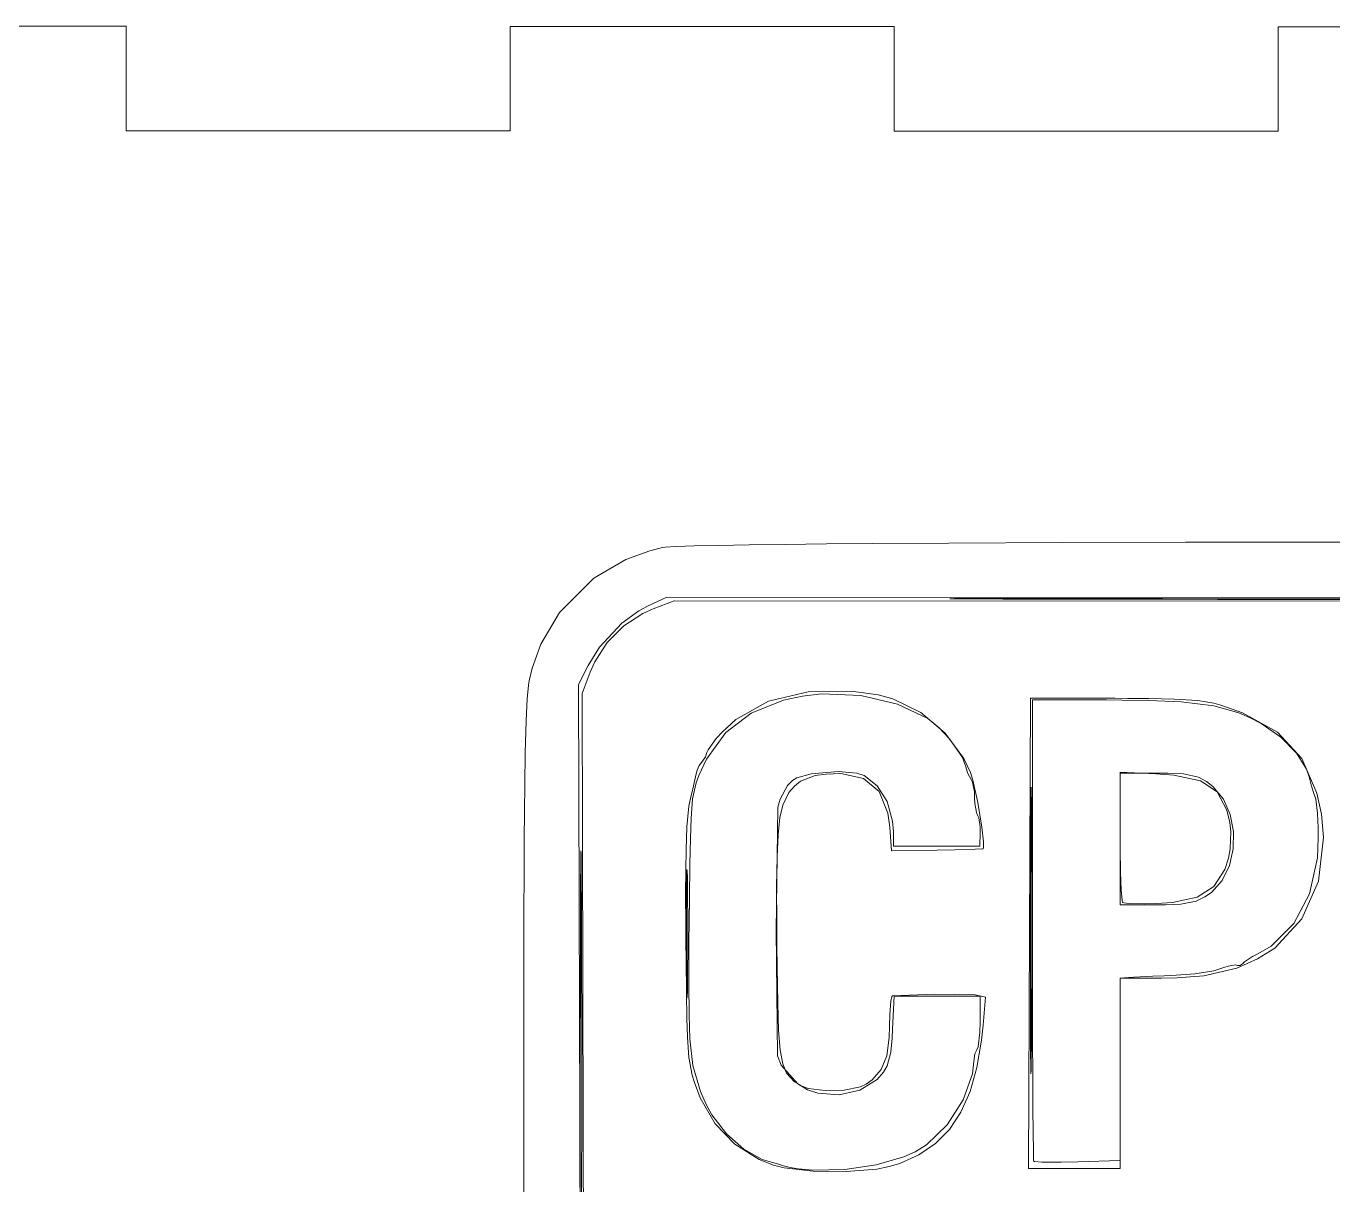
# Model space of a CAD drawing. Header units: millimetres. Extents: x 0 to 610, y 0 to 514.
# Drawn here: x 438.48 to 476, y 75.24 to 108.51 of the extents above; entities that cross this region are included whole.
import ezdxf

# ---------------------------------------------------------------- set-up
doc = ezdxf.new("R2010")
doc.units = ezdxf.units.MM
doc.header["$LTSCALE"] = 0.05
doc.layers.get('0').update_dxf_attribs({"plot": 0})
doc.layers.add('CUT', color=1, linetype='Continuous', lineweight=0)
doc.layers.add('ETCH', color=5, linetype='Continuous', lineweight=0)

# ---------------------------------------------------------------- blocks, each defined once
blk = doc.blocks.new('bottom_outer')
blk.add_lwpolyline([(-611.923, 0), (-600.897, 0), (-600.897, 3), (-589.872, 3), (-589.872, 0), (-578.846, 0), (-578.846, 3), (-567.821, 3), (-567.821, 0), (-556.795, 0)])
blk = doc.blocks.new('cpsif')
for p, q in [((83.704279, 467.678059), (96.244076, 467.788521)), ((96.244076, 467.788521), (117.128569, 467.931202)), ((117.128569, 467.931202), (148.150381, 468.078486)), ((148.150381, 468.078486), (181.827933, 468.176675)), ((181.827933, 468.176675), (217.098928, 468.22577)), ((217.098928, 468.22577), (252.901072, 468.22577)), ((28.87217, 463.429389), (35.412874, 465.801269)), ((35.412874, 465.801269), (38.878001, 466.660881)), ((38.878001, 466.660881), (39.604043, 466.757536)), ((39.604043, 466.757536), (42.583178, 466.94164)), ((42.583178, 466.94164), (47.487723, 467.113471)), ((47.487723, 467.113471), (54.184893, 467.273029)), ((54.184893, 467.273029), (62.541901, 467.420312)), ((62.541901, 467.420312), (72.425958, 467.555322)), ((72.425958, 467.555322), (83.704279, 467.678059)), ((20.133655, 458.338596), (28.87217, 463.429389)), ((10.760639, 448.965579), (20.133655, 458.338596)), ((34.773842, 450.665817), (32.375179, 449.403699)), ((33.522595, 448.705517), (36.346624, 449.955965)), ((40.047684, 453.093934), (34.773842, 450.665817)), ((36.346624, 449.955965), (42.075025, 452.099235)), ((234.367345, 453.086549), (40.047684, 453.093934)), ((42.075025, 452.099235), (235, 452.099235)), ((117.409649, 452.736644), (118.695326, 452.759961)), ((118.136639, 452.714537), (117.409649, 452.736644)), ((120.827463, 452.693773), (118.136639, 452.714537)), ((118.695326, 452.759961), (122.042505, 452.784355)), ((125.433287, 452.674486), (120.827463, 452.693773)), ((122.042505, 452.784355), (127.500021, 452.809692)), ((131.905275, 452.656809), (125.433287, 452.674486)), ((127.500021, 452.809692), (135.116707, 452.835839)), ((140.194595, 452.640875), (131.905275, 452.656809)), ((135.116707, 452.835839), (139.75, 452.849174)), ((139.75, 452.849174), (235, 452.95649)), ((150.252411, 452.626819), (140.194595, 452.640875)), ((162.02989, 452.614772), (150.252411, 452.626819)), ((175.478197, 452.604869), (162.02989, 452.614772)), ((190.548498, 452.597244), (175.478197, 452.604869)), ((207.191959, 452.592028), (190.548498, 452.597244)), ((225.359745, 452.589357), (207.191959, 452.592028)), ((5.669845, 440.227065), (10.760639, 448.965579)), ((32.375179, 449.403699), (27.731462, 446.05702)), ((28.283394, 445.256533), (33.522595, 448.705517)), ((27.731462, 446.05702), (21.643481, 439.474947)), ((23.808057, 440.763042), (28.283394, 445.256533)), ((3.297966, 433.686361), (5.669845, 440.227065)), ((21.643481, 439.474947), (18.553774, 434.429792)), ((20.359054, 435.488578), (23.808057, 440.763042)), ((2.438354, 430.221233), (3.297966, 433.686361)), ((18.553774, 434.429792), (15.975674, 429.260349)), ((16.916359, 426.800659), (19.101449, 432.640835)), ((19.101449, 432.640835), (20.359054, 435.488578)), ((1.880484, 425.321474), (2.232631, 429.022089)), ((2.232631, 429.022089), (2.438354, 430.221233)), ((15.975674, 429.260349), (16.31639, 310.929792)), ((1.600974, 419.386221), (1.880484, 425.321474)), ((17.270051, 308.199947), (16.916359, 426.800659)), ((63.116764, 421.478268), (71.940707, 425.000784)), ((78.71019, 427.296496), (67.894483, 424.735604)), ((71.940707, 425.000784), (77.12071, 426.127664)), ((77.12071, 426.127664), (82.362857, 426.716627)), ((91.126215, 427.369638), (78.71019, 427.296496)), ((82.362857, 426.716627), (93.05992, 426.294193)), ((97.851707, 426.453736), (91.126215, 427.369638)), ((93.05992, 426.294193), (103.105857, 423.955564)), ((101.832294, 425.416684), (97.851707, 426.453736)), ((109.480046, 421.629301), (101.832294, 425.416684)), ((139.5, 425.599235), (139.242652, 361.349235)), ((162.5, 425.547408), (139.5, 425.599235)), ((140, 362.265901), (140, 425.099235)), ((140, 425.099235), (160.25, 425.09168)), ((160.25, 425.09168), (164.427088, 425.078579)), ((165.916312, 425.535963), (162.5, 425.547408)), ((164.427088, 425.078579), (171.77857, 424.974534)), ((171.836365, 425.488835), (165.916312, 425.535963)), ((171.77857, 424.974534), (180.660335, 424.578933)), ((178.746532, 425.33777), (171.836365, 425.488835)), ((185.155153, 424.930954), (178.746532, 425.33777)), ((189.576496, 424.212057), (185.155153, 424.930954)), ((56.175804, 416.137026), (63.116764, 421.478268)), ((67.894483, 424.735604), (58.943542, 419.749577)), ((103.105857, 423.955564), (111.378885, 419.961883)), ((116.176766, 416.005281), (109.480046, 421.629301)), ((180.660335, 424.578933), (189.509421, 423.478549)), ((189.509421, 423.478549), (196.350637, 421.547694)), ((191.457289, 423.709213), (189.576496, 424.212057)), ((197.414105, 421.626297), (191.457289, 423.709213)), ((196.350637, 421.547694), (199.5, 420.21094)), ((206.948325, 416.290687), (197.414105, 421.626297)), ((1.386387, 410.618489), (1.600974, 419.386221)), ((58.943542, 419.749577), (55.25, 416.366705)), ((111.378885, 419.961883), (114.5, 417.426006)), ((199.5, 420.21094), (202.452417, 418.665623)), ((202.452417, 418.665623), (207.822443, 414.905347)), ((50.919704, 408.824598), (56.175804, 416.137026)), ((53.599805, 414.500761), (51.335352, 411.453093)), ((55.25, 416.366705), (53.599805, 414.500761)), ((114.5, 417.426006), (117.325303, 414.426118)), ((121.282691, 409.081908), (116.176766, 416.005281)), ((117.325303, 414.426118), (120.867676, 409.330727)), ((213.602338, 409.078508), (206.948325, 416.290687)), ((207.822443, 414.905347), (212.121838, 410.609476)), ((51, 410.646742), (50.650474, 409.486788)), ((51.335352, 411.453093), (51, 410.646742)), ((1.263413, 401.824238), (1.386387, 410.618489)), ((48.886823, 407.098846), (48.337866, 405.859357)), ((48.861564, 404.381545), (50.919704, 408.824598)), ((49.810123, 408.309357), (48.886823, 407.098846)), ((50.650474, 409.486788), (49.810123, 408.309357)), ((120.867676, 409.330727), (121.679286, 407.099235)), ((123.039179, 405.300866), (121.282691, 409.081908)), ((121.679286, 407.099235), (122.383177, 404.974366)), ((212.121838, 410.609476), (214.921539, 406.206721)), ((217.726956, 399.609522), (213.602338, 409.078508)), ((48.109575, 404.857185), (47.157949, 400.722494)), ((48.337866, 405.859357), (48.109575, 404.857185)), ((48.123978, 402.417387), (48.861564, 404.381545)), ((75.640686, 403.760371), (74.393037, 403.010463)), ((79.489452, 404.89978), (75.640686, 403.760371)), ((76.592419, 402.890168), (80.664603, 404.416209)), ((87.037008, 405.520324), (79.489452, 404.89978)), ((80.664603, 404.416209), (83.646889, 404.800932)), ((83.646889, 404.800932), (87.590324, 404.928431)), ((92, 405.062438), (87.037008, 405.520324)), ((87.590324, 404.928431), (93.85729, 403.600919)), ((94.02008, 404.402026), (92, 405.062438)), ((93.85729, 403.600919), (98.096489, 400.052826)), ((97.598336, 401.618021), (94.02008, 404.402026)), ((122.383177, 404.974366), (123.237887, 403.376279)), ((123.697759, 403.181275), (123.039179, 405.300866)), ((164, 387.899598), (164, 405.366628)), ((164, 405.366628), (173.75, 404.893052)), ((174.014024, 405.099235), (164, 405.099235)), ((164, 405.099235), (164, 387.099235)), ((173.75, 404.893052), (178.650349, 404.531702)), ((176.963104, 405.082572), (174.014024, 405.099235)), ((181.304987, 404.901715), (176.963104, 405.082572)), ((178.650349, 404.531702), (185.92627, 403.014718)), ((185.354688, 404.023829), (181.304987, 404.901715)), ((187.522737, 402.849235), (185.354688, 404.023829)), ((214.921539, 406.206721), (215.624922, 404.099235)), ((215.624922, 404.099235), (216.174505, 401.892985)), ((1.197701, 394.764879), (1.263413, 401.824238)), ((47.157949, 400.722494), (46.551823, 398.099235)), ((47.134583, 397.992126), (48.123978, 402.417387)), ((73.077219, 401.644118), (71.024699, 397.922602)), ((74.393037, 403.010463), (73.077219, 401.644118)), ((73.417695, 399.809057), (74.933647, 401.535664)), ((74.933647, 401.535664), (76.592419, 402.890168)), ((100.296502, 397.305424), (97.598336, 401.618021)), ((98.096489, 400.052826), (100.466447, 394.151471)), ((123.237887, 403.376279), (123.611019, 402.603396)), ((123.611019, 402.603396), (124.120679, 399.939333)), ((125.080174, 397.036528), (123.697759, 403.181275)), ((124.120679, 399.939333), (124.194435, 398.376279)), ((139.572537, 399.467884), (139.616973, 401.257697)), ((139.616973, 401.257697), (139.666879, 400.396509)), ((139.666879, 400.396509), (139.72111, 396.754096)), ((185.92627, 403.014718), (190.48003, 400.014219)), ((189.313448, 401.476156), (187.522737, 402.849235)), ((192.16196, 397.995922), (189.313448, 401.476156)), ((190.48003, 400.014219), (193.084677, 395.020839)), ((216.174505, 401.892985), (216.734564, 400.099235)), ((216.734564, 400.099235), (217.409381, 398.008456)), ((46.551823, 398.099235), (46.143017, 395.995)), ((46.708905, 392.619995), (47.134583, 397.992126)), ((71.024699, 397.922602), (70.407626, 395.784337)), ((71.758366, 396.328382), (73.417695, 399.809057)), ((101.797511, 391.971015), (100.296502, 397.305424)), ((124.194435, 398.376279), (124.256679, 396.830817)), ((124.256679, 396.830817), (124.688609, 394.285548)), ((126.214978, 390.328889), (125.080174, 397.036528)), ((139.534712, 395.157294), (139.572537, 399.467884)), ((139.72111, 396.754096), (139.74949, 393.849235)), ((194.036539, 393.790334), (192.16196, 397.995922)), ((217.409381, 398.008456), (217.936173, 394.20053)), ((218.950371, 393.909901), (217.726956, 399.609522)), ((1.143882, 386.661114), (1.197701, 394.764879)), ((46.143017, 395.995), (45.573365, 390.349961)), ((70.407626, 395.784337), (70.001986, 362.016904)), ((70.509069, 388.332257), (71.010737, 392.94396)), ((71.010737, 392.94396), (71.758366, 396.328382)), ((100.466447, 394.151471), (101, 390.276857)), ((124.688609, 394.285548), (125.005095, 393.599235)), ((125.005095, 393.599235), (125.313431, 392.915055)), ((125.313431, 392.915055), (125.69033, 390.384195)), ((139.504641, 388.456153), (139.534712, 395.157294)), ((139.74949, 393.849235), (139.864415, 362.099235)), ((193.084677, 395.020839), (193.897659, 391.617642)), ((194.941126, 389.16349), (194.036539, 393.790334)), ((217.936173, 394.20053), (218.078479, 390.161467)), ((219.540269, 387.543447), (218.950371, 393.909901)), ((45.573365, 390.349961), (45.339725, 384.120215)), ((46.524015, 387.29022), (46.708905, 392.619995)), ((101, 390.276857), (101.5, 383.855393)), ((102, 389.078998), (101.797511, 391.971015)), ((125.69033, 390.384195), (125.712471, 388.849235)), ((126.662037, 386.35653), (126.214978, 390.328889)), ((193.897659, 391.617642), (194.230409, 389.157613)), ((218.078479, 390.161467), (218.116469, 387.421132)), ((1.100991, 377.438215), (1.143882, 386.661114)), ((46.386039, 380.082247), (46.524015, 387.29022)), ((70.218293, 382.170898), (70.509069, 388.332257)), ((102, 385.099235), (102, 389.078998)), ((125.712471, 388.849235), (125.603624, 385.099235)), ((126.673563, 384.76855), (126.662037, 386.35653)), ((139.483467, 379.494684), (139.504641, 388.456153)), ((164.013202, 384.377638), (164, 387.899598)), ((164, 387.099235), (164, 369.099235)), ((194.230409, 389.157613), (194.056511, 384.386114)), ((194.87966, 384.419491), (194.941126, 389.16349)), ((218.116469, 387.421132), (217.879579, 382.011777)), ((218.169274, 375.632562), (219.540269, 387.543447)), ((16.589897, 381.927976), (16.611264, 383.432295)), ((16.611264, 383.432295), (16.634014, 383.838722)), ((16.634014, 383.838722), (16.658008, 383.119958)), ((16.658008, 383.119958), (16.68311, 381.2487)), ((45.339725, 384.120215), (45.26503, 378.664701)), ((70.103339, 374.13751), (70.218293, 382.170898)), ((101.5, 383.855393), (113.971324, 384.031971)), ((113.801812, 385.099235), (102, 385.099235)), ((125.603624, 385.099235), (113.801812, 385.099235)), ((113.971324, 384.031971), (118.824113, 384.115946)), ((118.824113, 384.115946), (124.363515, 384.264606)), ((124.363515, 384.264606), (126.293511, 384.361047)), ((126.293511, 384.361047), (126.574549, 384.403892)), ((126.574549, 384.403892), (126.673563, 384.76855)), ((164.11086, 378.040293), (164.013202, 384.377638)), ((194.056511, 384.386114), (193.544351, 381.923421)), ((193.856083, 379.862435), (194.87966, 384.419491)), ((16.551859, 375.734868), (16.57005, 379.353066)), ((16.57005, 379.353066), (16.589897, 381.927976)), ((16.68311, 381.2487), (16.709183, 378.197648)), ((45.26503, 378.664701), (45.248264, 371.948354)), ((45.552605, 377.870991), (45.601602, 378.674293)), ((45.601602, 378.674293), (45.656629, 378.287775)), ((46.267373, 370.585066), (46.386039, 380.082247)), ((139.472332, 368.403113), (139.483467, 379.494684)), ((192.543778, 378.816987), (189.611455, 374.130635)), ((191.874334, 375.796422), (193.856083, 379.862435)), ((193.544351, 381.923421), (192.543778, 378.816987)), ((217.879579, 382.011777), (215.709617, 372.188755)), ((1.068064, 367.02145), (1.100991, 377.438215)), ((16.535463, 371.100681), (16.551859, 375.734868)), ((16.709183, 378.197648), (16.73609, 373.939501)), ((45.477742, 372.928718), (45.510899, 375.936316)), ((45.510899, 375.936316), (45.552605, 377.870991)), ((45.656629, 378.287775), (45.716425, 376.652991)), ((45.716425, 376.652991), (45.747718, 375.349235)), ((45.747718, 375.349235), (45.874436, 361.099235)), ((164.285837, 373.140348), (164.11086, 378.040293)), ((188.938352, 372.525551), (191.874334, 375.796422)), ((213.631198, 365.347971), (218.169274, 375.632562)), ((16.73609, 373.939501), (16.749812, 371.349235)), ((45.248264, 371.948354), (45.283493, 363.7835)), ((45.446793, 366.533439), (45.477742, 372.928718)), ((70.12914, 363.909718), (70.103339, 374.13751)), ((164.516906, 370.272166), (164.285837, 373.140348)), ((189.611455, 374.130635), (185.015856, 371.211795)), ((187.113756, 371.283325), (188.938352, 372.525551)), ((215.709617, 372.188755), (211.446462, 364.016122)), ((16.514533, 362.304145), (16.535463, 371.100681)), ((16.749812, 371.349235), (16.860244, 318.099235)), ((46.206656, 364.84958), (46.267373, 370.585066)), ((139.470887, 362.099235), (139.472332, 368.403113)), ((164, 369.099235), (173.613845, 369.099235)), ((164.646844, 369.785724), (164.516906, 370.272166)), ((164.952373, 369.662026), (164.646844, 369.785724)), ((166.482317, 369.477103), (164.952373, 369.662026)), ((170.505359, 369.376897), (166.482317, 369.477103)), ((173.896844, 369.444538), (170.505359, 369.376897)), ((173.613845, 369.099235), (176.366579, 369.118248)), ((178.250937, 369.739058), (173.896844, 369.444538)), ((176.366579, 369.118248), (180.558641, 369.309219)), ((185.015856, 371.211795), (178.250937, 369.739058)), ((180.558641, 369.309219), (184.764237, 370.172341)), ((184.764237, 370.172341), (187.113756, 371.283325)), ((1.044136, 355.33609), (1.068064, 367.02145)), ((45.440524, 361.099235), (45.446793, 366.533439)), ((46.14555, 358.379467), (46.206656, 364.84958)), ((206.206815, 357.325987), (213.631198, 365.347971)), ((16.494186, 347.27428), (16.514533, 362.304145)), ((45.283493, 363.7835), (45.318752, 359.099235)), ((45.446793, 355.66503), (45.440524, 361.099235)), ((45.874436, 361.099235), (45.747718, 346.849235)), ((70.001986, 362.016904), (70.324161, 327.854811)), ((70.183865, 357.872178), (70.12914, 363.909718)), ((139.242652, 361.349235), (138.985304, 297.099235)), ((139.472332, 355.795356), (139.470887, 362.099235)), ((139.864415, 362.099235), (139.74949, 330.349235)), ((140.008425, 349.635506), (140, 362.265901)), ((211.446462, 364.016122), (205.29218, 357.881239)), ((45.318752, 359.099235), (45.364994, 353.83079)), ((46.096449, 347.502775), (46.14555, 358.379467)), ((70.250177, 351.951565), (70.183865, 357.872178)), ((201.5, 354.36232), (206.206815, 357.325987)), ((205.29218, 357.881239), (201.56901, 355.699006)), ((1.028244, 342.307404), (1.044136, 355.33609)), ((45.364994, 353.83079), (45.46422, 344.982106)), ((45.477742, 349.269751), (45.446793, 355.66503)), ((139.483467, 344.703785), (139.472332, 355.795356)), ((195.839424, 351.864228), (201.5, 354.36232)), ((197.985757, 353.570842), (197.47338, 353.056163)), ((200.16796, 354.978982), (197.985757, 353.570842)), ((201.56901, 355.699006), (200.16796, 354.978982)), ((70.413547, 342.162157), (70.250177, 351.951565)), ((184.370459, 350.236532), (179.262209, 349.886774)), ((189.602568, 351.08455), (184.370459, 350.236532)), ((186.870773, 349.728653), (195.839424, 351.864228)), ((192.333916, 351.983768), (189.602568, 351.08455)), ((193.501105, 352.381134), (192.333916, 351.983768)), ((195.462335, 352.704182), (193.501105, 352.381134)), ((196.014818, 352.590077), (195.462335, 352.704182)), ((196.792652, 352.51106), (196.014818, 352.590077)), ((197.47338, 353.056163), (196.792652, 352.51106)), ((16.483487, 328.671882), (16.494186, 347.27428)), ((45.510899, 346.262153), (45.477742, 349.269751)), ((45.747718, 346.849235), (45.716425, 345.545478)), ((46.179734, 339.001258), (46.096449, 347.502775)), ((140.050011, 332.328935), (140.008425, 349.635506)), ((166.25, 349.28027), (164, 349.099235)), ((164, 349.099235), (175.25, 349.111103)), ((164, 323.099235), (164, 349.099235)), ((164, 349.099235), (164, 324.159775)), ((167.71543, 349.373038), (166.25, 349.28027)), ((172.910352, 349.621268), (167.71543, 349.373038)), ((176, 349.746155), (172.910352, 349.621268)), ((175.25, 349.111103), (179.562631, 349.177162)), ((179.262209, 349.886774), (176, 349.746155)), ((179.562631, 349.177162), (186.870773, 349.728653)), ((45.46422, 344.982106), (45.58929, 338.104459)), ((45.552605, 344.327479), (45.510899, 346.262153)), ((45.601602, 343.524177), (45.552605, 344.327479)), ((45.656629, 343.910694), (45.601602, 343.524177)), ((45.716425, 345.545478), (45.656629, 343.910694)), ((101.599341, 344.040349), (101.331421, 342.755751)), ((101.75, 344.234678), (101.599341, 344.040349)), ((113.224685, 344.708785), (101.75, 344.234678)), ((101.814122, 335.094617), (102.244639, 344.099235)), ((102.244639, 344.099235), (114.009502, 344.099235)), ((124.326304, 344.463983), (113.224685, 344.708785)), ((114.009502, 344.099235), (125.774365, 344.099235)), ((127.152608, 343.906806), (124.326304, 344.463983)), ((125.774365, 344.099235), (125.73803, 337.06607)), ((126.523598, 336.25302), (127.152608, 343.906806)), ((139.504641, 335.742316), (139.483467, 344.703785)), ((1.019423, 327.860663), (1.028244, 342.307404)), ((70.677496, 334.779285), (70.413547, 342.162157)), ((101.331421, 342.755751), (101.05918, 339.101095)), ((45.58929, 338.104459), (45.760426, 332.86197)), ((46.437295, 332.423468), (46.179734, 339.001258)), ((101, 335.911114), (100.917639, 332.855502)), ((101.05918, 339.101095), (101, 335.911114)), ((125.73803, 337.06607), (125.656785, 334.293732)), ((126.10377, 332.121926), (126.523598, 336.25302)), ((139.534712, 329.041175), (139.504641, 335.742316)), ((45.760426, 332.86197), (46.147747, 327.329417)), ((47.242031, 325.176235), (46.437295, 332.423468)), ((71.113526, 329.407887), (70.677496, 334.779285)), ((100.917639, 332.855502), (100.212082, 327.856279)), ((101.305671, 328.871517), (101.677328, 332.673711)), ((101.677328, 332.673711), (101.814122, 335.094617)), ((124.834972, 324.611826), (126.10377, 332.121926)), ((125.656785, 334.293732), (125.184083, 330.266193)), ((140.094565, 322.26223), (140.050011, 332.328935)), ((16.482098, 318.099235), (16.483487, 328.671882)), ((71.793139, 325.652901), (71.113526, 329.407887)), ((100.363597, 325.096817), (101.305671, 328.871517)), ((124.850848, 329.507053), (124.245514, 328.345194)), ((125.184083, 330.266193), (124.850848, 329.507053)), ((139.572537, 324.730585), (139.534712, 329.041175)), ((139.74949, 330.349235), (139.72111, 327.444373)), ((1.017364, 320.082168), (1.019423, 327.860663)), ((46.147747, 327.329417), (47.014166, 322.540843)), ((49.315931, 318.03281), (47.242031, 325.176235)), ((70.324161, 327.854811), (71.339753, 325.302704)), ((71.339753, 325.302704), (75.884199, 320.148471)), ((72.787838, 323.119265), (71.793139, 325.652901)), ((100.212082, 327.856279), (98.681696, 324.084081)), ((99.370718, 323.344617), (100.363597, 325.096817)), ((123.984944, 326.290218), (123.626312, 322.917801)), ((124.245514, 328.345194), (123.984944, 326.290218)), ((139.72111, 327.444373), (139.666879, 323.80196)), ((47.014166, 322.540843), (47.642877, 320.500038)), ((75.027082, 320.744642), (72.787838, 323.119265)), ((98.681696, 324.084081), (96.202024, 321.232139)), ((97.568206, 321.362215), (99.370718, 323.344617)), ((123.626312, 322.917801), (121.103835, 315.80565)), ((122.971109, 318.070019), (124.834972, 324.611826)), ((139.616973, 322.940772), (139.572537, 324.730585)), ((139.666879, 323.80196), (139.616973, 322.940772)), ((140.150607, 313.674992), (140.094565, 322.26223)), ((164, 324.159775), (164, 299.220315)), ((164, 297.099235), (164, 323.099235)), ((1.017526, 308.898752), (1.017364, 320.082168)), ((16.483487, 307.526587), (16.482098, 318.099235)), ((16.860244, 318.099235), (16.749812, 264.849235)), ((47.642877, 320.500038), (49.253614, 316.338673)), ((50.876095, 314.525152), (49.315931, 318.03281)), ((77.122316, 319.535983), (75.027082, 320.744642)), ((75.884199, 320.148471), (78.565789, 318.507299)), ((78.774432, 318.936217), (77.122316, 319.535983)), ((78.565789, 318.507299), (81.390394, 317.600741)), ((83.358456, 318.331039), (78.774432, 318.936217)), ((88.54649, 318.48551), (83.358456, 318.331039)), ((87.257696, 317.178306), (92.869011, 318.482982)), ((93.015678, 319.360243), (88.54649, 318.48551)), ((92.869011, 318.482982), (97.568206, 321.362215)), ((94.567314, 320.055399), (93.015678, 319.360243)), ((96.202024, 321.232139), (94.567314, 320.055399)), ((120.484732, 312.455115), (122.971109, 318.070019)), ((49.253614, 316.338673), (53.347771, 309.237773)), ((52.416057, 311.703), (50.876095, 314.525152)), ((81.390394, 317.600741), (87.257696, 317.178306)), ((121.103835, 315.80565), (116.702107, 309.017535)), ((16.31639, 310.929792), (16.354861, 298.847199)), ((56.405348, 306.504404), (52.416057, 311.703)), ((117.348394, 307.725722), (120.484732, 312.455115)), ((140.216445, 306.826646), (140.150607, 313.674992)), ((1.033511, 288.348452), (1.017526, 308.898752)), ((16.494186, 288.924189), (16.483487, 307.526587)), ((17.299454, 298.528515), (17.270051, 308.199947)), ((53.347771, 309.237773), (58.694936, 303.672905)), ((116.702107, 309.017535), (111.054369, 303.530007)), ((113.534646, 303.840451), (117.348394, 307.725722)), ((61.180492, 302.27772), (56.405348, 306.504404)), ((58.694936, 303.672905), (65.40243, 299.532379)), ((111.054369, 303.530007), (107.961134, 301.579136)), ((109.016038, 300.75791), (113.534646, 303.840451)), ((140.290386, 301.976616), (140.216445, 306.826646)), ((66.229525, 299.476108), (61.180492, 302.27772)), ((104.856523, 300.208825), (97.305434, 298.056502)), ((103.765124, 298.43671), (109.016038, 300.75791)), ((107.961134, 301.579136), (104.856523, 300.208825)), ((140.370736, 299.384325), (140.290386, 301.976616)), ((16.354861, 298.847199), (16.450173, 275.593951)), ((17.357618, 280.741544), (17.299454, 298.528515)), ((65.40243, 299.532379), (69.299837, 297.961343)), ((68.696762, 298.751317), (66.229525, 299.476108)), ((70.410924, 298.326385), (68.696762, 298.751317)), ((69.299837, 297.961343), (72.211538, 297.211025)), ((72, 297.798502), (70.410924, 298.326385)), ((73.79375, 297.286065), (72, 297.798502)), ((72.211538, 297.211025), (80.1042, 296.293823)), ((76, 296.89827), (73.79375, 297.286065)), ((80.075696, 296.57955), (76, 296.89827)), ((88.736596, 296.801553), (80.075696, 296.57955)), ((97.305434, 298.056502), (88.736596, 296.801553)), ((89.177295, 296.175175), (97.536526, 296.879852)), ((97.536526, 296.879852), (100.856474, 297.548678)), ((100.856474, 297.548678), (103.765124, 298.43671)), ((138.985304, 297.099235), (151.492652, 297.099235)), ((140.412785, 299.015901), (140.370736, 299.384325)), ((140.732202, 298.93854), (140.412785, 299.015901)), ((142.629058, 298.83658), (140.732202, 298.93854)), ((147.881116, 298.822076), (142.629058, 298.83658)), ((152.412785, 298.909775), (147.881116, 298.822076)), ((151.492652, 297.099235), (164, 297.099235)), ((164, 299.220315), (152.412785, 298.909775)), ((80.1042, 296.293823), (89.177295, 296.175175))]:
    blk.add_line(p, q)

msp = doc.modelspace()

# ---------------------------------------------------------------- block references
at = {"layer": 'CUT', "rotation": 179.9750312342608}
msp.add_blockref('bottom_outer', (-126.467, 108.752), dxfattribs=at)
at = {"layer": 'ETCH', "xscale": 0.1050744447551892, "yscale": 0.1050744447551892, "zscale": 0.1050744447551892, "rotation": 359.9750312342607}
msp.add_blockref('cpsif', (452.644, 44.504), dxfattribs=at)

doc.saveas('drawing.dxf')
